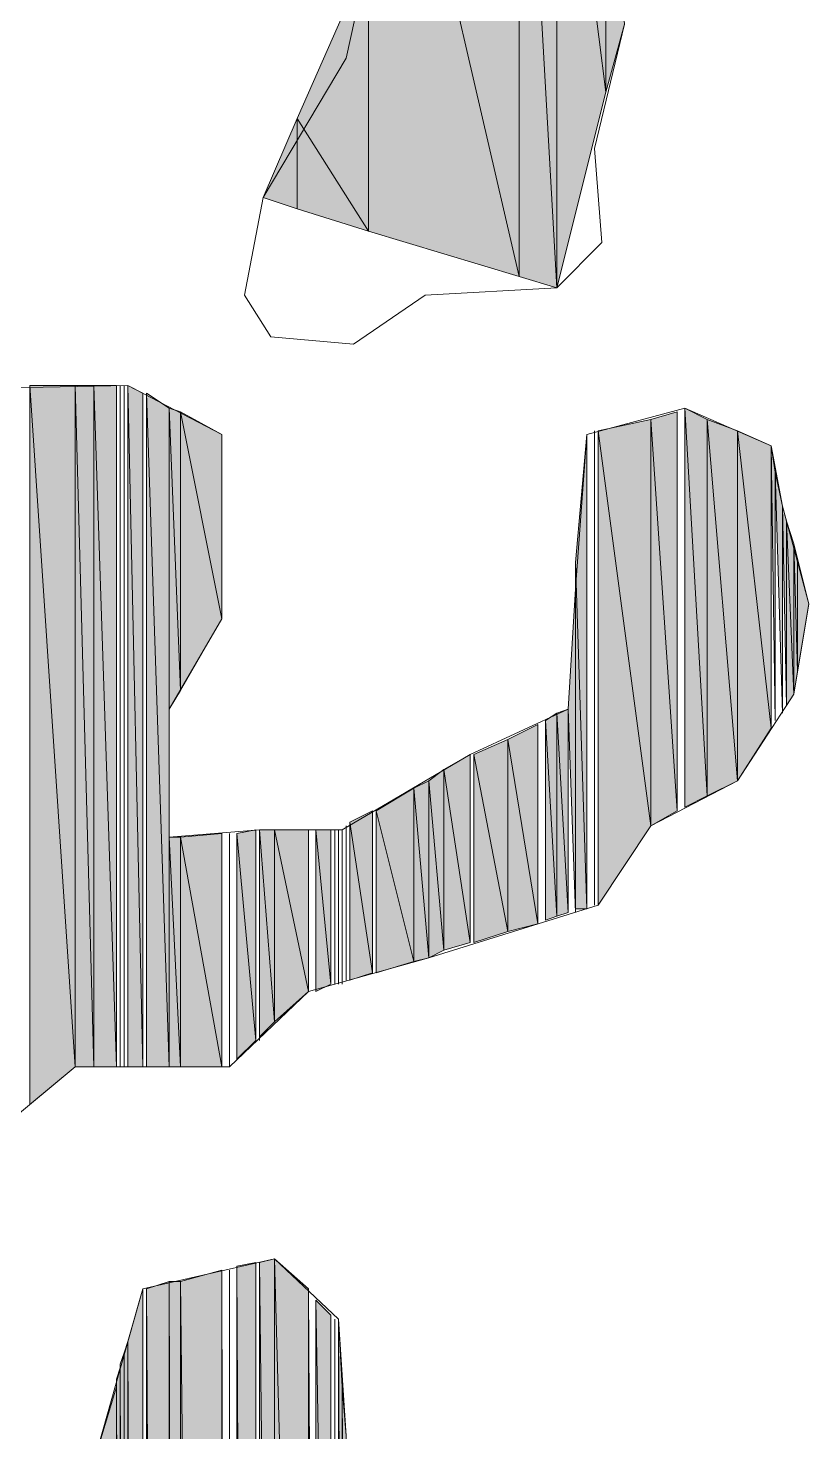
# Model space of a CAD drawing. Header units: millimetres. Extents: x -30643 to 86172, y -19411 to 63186.
# Drawn here: x 83508.6 to 83654.6, y 853.2 to 1115.6 of the extents above; entities that cross this region are included whole.
import ezdxf

# ---------------------------------------------------------------- set-up
doc = ezdxf.new("R2010")
doc.units = ezdxf.units.MM

msp = doc.modelspace()

# ---------------------------------------------------------------- hatches: boundary and pattern name
h = msp.add_hatch(color=0)
h.dxf.hatch_style = 2
h.paths.add_polyline_path([(83600.42, 1069.21), (83600.42, 1191.65), (83572.27, 1190.94)])
h = msp.add_hatch(color=0)
h.dxf.hatch_style = 2
h.paths.add_polyline_path([(83600.42, 1069.21), (83607.45, 1067.1), (83600.42, 1191.65)])
h = msp.add_hatch(color=0)
h.dxf.hatch_style = 2
h.paths.add_polyline_path([(83607.45, 1067.1), (83607.45, 1176.17), (83600.42, 1191.65)])
h = msp.add_hatch(color=0)
h.dxf.hatch_style = 2
h.paths.add_polyline_path([(83572.27, 1077.65), (83600.42, 1069.21), (83572.27, 1190.94)])
h = msp.add_hatch(color=0)
h.dxf.hatch_style = 2
h.paths.add_polyline_path([(83607.45, 1067.1), (83616.6, 1103.69), (83607.45, 1176.17)])
h = msp.add_hatch(color=0)
h.dxf.hatch_style = 2
h.paths.add_polyline_path([(83616.6, 1103.69), (83616.6, 1156.46), (83607.45, 1176.17)])
h = msp.add_hatch(color=0)
h.dxf.hatch_style = 2
h.paths.add_polyline_path([(83616.6, 1103.69), (83620.12, 1116.35), (83616.6, 1156.46)])
h = msp.add_hatch(color=0)
h.dxf.hatch_style = 2
h.paths.add_polyline_path([(83572.27, 1077.65), (83572.27, 1129.02), (83558.9, 1098.76)])
h = msp.add_hatch(color=0)
h.dxf.hatch_style = 2
h.paths.add_polyline_path([(83558.9, 1081.87), (83558.9, 1098.76), (83552.57, 1083.98)])
h = msp.add_hatch(color=0)
h.dxf.hatch_style = 2
h.paths.add_polyline_path([(83558.9, 1081.87), (83572.27, 1077.65), (83558.9, 1098.76)])
h = msp.add_hatch(color=0)
h.dxf.hatch_style = 2
h.paths.add_polyline_path([(83508.94, 914.4), (83517.38, 921.43), (83508.94, 1048.8)])
h = msp.add_hatch(color=0)
h.dxf.hatch_style = 2
h.paths.add_polyline_path([(83517.38, 921.43), (83517.38, 1048.8), (83508.94, 1048.8)])
h = msp.add_hatch(color=0)
h.dxf.hatch_style = 2
h.paths.add_polyline_path([(83517.38, 921.43), (83520.9, 921.43), (83517.38, 1048.8)])
h = msp.add_hatch(color=0)
h.dxf.hatch_style = 2
h.paths.add_polyline_path([(83520.9, 921.43), (83520.9, 1048.8), (83517.38, 1048.8)])
h = msp.add_hatch(color=0)
h.dxf.hatch_style = 2
h.paths.add_polyline_path([(83520.9, 921.43), (83525.12, 921.43), (83520.9, 1048.8)])
h = msp.add_hatch(color=0)
h.dxf.hatch_style = 2
h.paths.add_polyline_path([(83525.12, 921.43), (83525.12, 1048.8), (83520.9, 1048.8)])
h = msp.add_hatch(color=0)
h.dxf.hatch_style = 2
h.paths.add_polyline_path([(83527.23, 921.43), (83530.05, 921.43), (83527.23, 1048.8)])
h = msp.add_hatch(color=0)
h.dxf.hatch_style = 2
h.paths.add_polyline_path([(83530.05, 921.43), (83530.05, 1047.39), (83527.23, 1048.8)])
h = msp.add_hatch(color=0)
h.dxf.hatch_style = 2
h.paths.add_polyline_path([(83530.75, 921.43), (83534.97, 921.43), (83530.75, 1047.39)])
h = msp.add_hatch(color=0)
h.dxf.hatch_style = 2
h.paths.add_polyline_path([(83534.97, 921.43), (83534.97, 1044.58), (83530.75, 1047.39)])
h = msp.add_hatch(color=0)
h.dxf.hatch_style = 2
h.paths.add_polyline_path([(83534.97, 988.28), (83537.09, 991.8), (83534.97, 1044.58)])
h = msp.add_hatch(color=0)
h.dxf.hatch_style = 2
h.paths.add_polyline_path([(83537.09, 991.8), (83537.09, 1043.87), (83534.97, 1044.58)])
h = msp.add_hatch(color=0)
h.dxf.hatch_style = 2
h.paths.add_polyline_path([(83537.09, 991.8), (83544.83, 1005.17), (83537.09, 1043.87)])
h = msp.add_hatch(color=0)
h.dxf.hatch_style = 2
h.paths.add_polyline_path([(83544.83, 1005.17), (83544.83, 1039.65), (83537.09, 1043.87)])
h = msp.add_hatch(color=0)
h.dxf.hatch_style = 2
h.paths.add_polyline_path([(83625.04, 966.47), (83625.04, 1042.47), (83615.19, 1040.36)])
h = msp.add_hatch(color=0)
h.dxf.hatch_style = 2
h.paths.add_polyline_path([(83629.97, 969.28), (83629.97, 1043.87), (83625.04, 1042.47)])
h = msp.add_hatch(color=0)
h.dxf.hatch_style = 2
h.paths.add_polyline_path([(83625.04, 966.47), (83629.97, 969.28), (83625.04, 1042.47)])
h = msp.add_hatch(color=0)
h.dxf.hatch_style = 2
h.paths.add_polyline_path([(83631.38, 969.99), (83635.6, 972.1), (83631.38, 1044.58)])
h = msp.add_hatch(color=0)
h.dxf.hatch_style = 2
h.paths.add_polyline_path([(83635.6, 972.1), (83635.6, 1042.47), (83631.38, 1044.58)])
h = msp.add_hatch(color=0)
h.dxf.hatch_style = 2
h.paths.add_polyline_path([(83635.6, 972.1), (83641.23, 974.91), (83635.6, 1042.47)])
h = msp.add_hatch(color=0)
h.dxf.hatch_style = 2
h.paths.add_polyline_path([(83641.23, 974.91), (83641.23, 1040.36), (83635.6, 1042.47)])
h = msp.add_hatch(color=0)
h.dxf.hatch_style = 2
h.paths.add_polyline_path([(83613.08, 950.99), (83613.08, 1039.65), (83610.97, 1015.73)])
h = msp.add_hatch(color=0)
h.dxf.hatch_style = 2
h.paths.add_polyline_path([(83615.19, 951.69), (83625.04, 966.47), (83615.19, 1040.36)])
h = msp.add_hatch(color=0)
h.dxf.hatch_style = 2
h.paths.add_polyline_path([(83641.23, 974.91), (83647.56, 984.77), (83641.23, 1040.36)])
h = msp.add_hatch(color=0)
h.dxf.hatch_style = 2
h.paths.add_polyline_path([(83647.56, 984.77), (83647.56, 1037.54), (83641.23, 1040.36)])
h = msp.add_hatch(color=0)
h.dxf.hatch_style = 2
h.paths.add_polyline_path([(83648.27, 986.17), (83648.27, 1032.62), (83647.56, 1037.54)])
h = msp.add_hatch(color=0)
h.dxf.hatch_style = 2
h.paths.add_polyline_path([(83649.67, 987.58), (83649.67, 1026.28), (83648.27, 1032.62)])
h = msp.add_hatch(color=0)
h.dxf.hatch_style = 2
h.paths.add_polyline_path([(83650.38, 988.99), (83650.38, 1023.47), (83649.67, 1026.28)])
h = msp.add_hatch(color=0)
h.dxf.hatch_style = 2
h.paths.add_polyline_path([(83650.38, 988.99), (83651.78, 991.1), (83650.38, 1023.47)])
h = msp.add_hatch(color=0)
h.dxf.hatch_style = 2
h.paths.add_polyline_path([(83651.78, 991.1), (83651.78, 1019.25), (83650.38, 1023.47)])
h = msp.add_hatch(color=0)
h.dxf.hatch_style = 2
h.paths.add_polyline_path([(83651.78, 991.1), (83652.49, 995.32), (83651.78, 1019.25)])
h = msp.add_hatch(color=0)
h.dxf.hatch_style = 2
h.paths.add_polyline_path([(83652.49, 995.32), (83652.49, 1016.43), (83651.78, 1019.25)])
h = msp.add_hatch(color=0)
h.dxf.hatch_style = 2
h.paths.add_polyline_path([(83652.49, 995.32), (83654.6, 1007.99), (83652.49, 1016.43)])
h = msp.add_hatch(color=0)
h.dxf.hatch_style = 2
h.paths.add_polyline_path([(83610.97, 950.99), (83610.97, 1015.73), (83610.97, 1010.8)])
h = msp.add_hatch(color=0)
h.dxf.hatch_style = 2
h.paths.add_polyline_path([(83610.97, 950.99), (83613.08, 950.99), (83610.97, 1015.73)])
h = msp.add_hatch(color=0)
h.dxf.hatch_style = 2
h.paths.add_polyline_path([(83610.97, 950.29), (83610.97, 1010.8), (83609.56, 988.28)])
h = msp.add_hatch(color=0)
h.dxf.hatch_style = 2
h.paths.add_polyline_path([(83607.45, 949.58), (83607.45, 987.58), (83605.34, 986.17)])
h = msp.add_hatch(color=0)
h.dxf.hatch_style = 2
h.paths.add_polyline_path([(83609.56, 950.29), (83609.56, 988.28), (83607.45, 987.58)])
h = msp.add_hatch(color=0)
h.dxf.hatch_style = 2
h.paths.add_polyline_path([(83607.45, 949.58), (83609.56, 950.29), (83607.45, 987.58)])
h = msp.add_hatch(color=0)
h.dxf.hatch_style = 2
h.paths.add_polyline_path([(83603.93, 948.17), (83603.93, 985.47), (83598.3, 982.65)])
h = msp.add_hatch(color=0)
h.dxf.hatch_style = 2
h.paths.add_polyline_path([(83605.34, 948.88), (83607.45, 949.58), (83605.34, 986.17)])
h = msp.add_hatch(color=0)
h.dxf.hatch_style = 2
h.paths.add_polyline_path([(83598.3, 946.77), (83598.3, 982.65), (83591.97, 979.84)])
h = msp.add_hatch(color=0)
h.dxf.hatch_style = 2
h.paths.add_polyline_path([(83598.3, 946.77), (83603.93, 948.17), (83598.3, 982.65)])
h = msp.add_hatch(color=0)
h.dxf.hatch_style = 2
h.paths.add_polyline_path([(83591.27, 944.66), (83591.27, 979.84), (83586.34, 977.02)])
h = msp.add_hatch(color=0)
h.dxf.hatch_style = 2
h.paths.add_polyline_path([(83591.97, 944.66), (83598.3, 946.77), (83591.97, 979.84)])
h = msp.add_hatch(color=0)
h.dxf.hatch_style = 2
h.paths.add_polyline_path([(83586.34, 943.25), (83586.34, 977.02), (83583.53, 974.91)])
h = msp.add_hatch(color=0)
h.dxf.hatch_style = 2
h.paths.add_polyline_path([(83586.34, 943.25), (83591.27, 944.66), (83586.34, 977.02)])
h = msp.add_hatch(color=0)
h.dxf.hatch_style = 2
h.paths.add_polyline_path([(83583.53, 941.84), (83583.53, 974.91), (83580.71, 973.51)])
h = msp.add_hatch(color=0)
h.dxf.hatch_style = 2
h.paths.add_polyline_path([(83583.53, 941.84), (83586.34, 943.25), (83583.53, 974.91)])
h = msp.add_hatch(color=0)
h.dxf.hatch_style = 2
h.paths.add_polyline_path([(83580.71, 941.14), (83580.71, 973.51), (83573.68, 969.28)])
h = msp.add_hatch(color=0)
h.dxf.hatch_style = 2
h.paths.add_polyline_path([(83580.71, 941.14), (83583.53, 941.84), (83580.71, 973.51)])
h = msp.add_hatch(color=0)
h.dxf.hatch_style = 2
h.paths.add_polyline_path([(83572.97, 939.03), (83572.97, 969.28), (83568.75, 967.17)])
h = msp.add_hatch(color=0)
h.dxf.hatch_style = 2
h.paths.add_polyline_path([(83573.68, 939.03), (83580.71, 941.14), (83573.68, 969.28)])
h = msp.add_hatch(color=0)
h.dxf.hatch_style = 2
h.paths.add_polyline_path([(83568.75, 937.62), (83572.97, 939.03), (83568.75, 967.17)])
h = msp.add_hatch(color=0)
h.dxf.hatch_style = 2
h.paths.add_polyline_path([(83534.97, 921.43), (83537.09, 921.43), (83534.97, 964.36)])
h = msp.add_hatch(color=0)
h.dxf.hatch_style = 2
h.paths.add_polyline_path([(83537.09, 921.43), (83537.09, 964.36), (83534.97, 964.36)])
h = msp.add_hatch(color=0)
h.dxf.hatch_style = 2
h.paths.add_polyline_path([(83544.83, 921.43), (83544.83, 965.06), (83537.09, 964.36)])
h = msp.add_hatch(color=0)
h.dxf.hatch_style = 2
h.paths.add_polyline_path([(83537.09, 921.43), (83544.83, 921.43), (83537.09, 964.36)])
h = msp.add_hatch(color=0)
h.dxf.hatch_style = 2
h.paths.add_polyline_path([(83551.16, 926.36), (83551.16, 965.77), (83547.64, 965.06)])
h = msp.add_hatch(color=0)
h.dxf.hatch_style = 2
h.paths.add_polyline_path([(83547.64, 922.84), (83551.16, 926.36), (83547.64, 965.06)])
h = msp.add_hatch(color=0)
h.dxf.hatch_style = 2
h.paths.add_polyline_path([(83551.86, 927.06), (83554.68, 929.88), (83551.86, 965.77)])
h = msp.add_hatch(color=0)
h.dxf.hatch_style = 2
h.paths.add_polyline_path([(83554.68, 929.88), (83554.68, 965.77), (83551.86, 965.77)])
h = msp.add_hatch(color=0)
h.dxf.hatch_style = 2
h.paths.add_polyline_path([(83554.68, 929.88), (83561.01, 935.51), (83554.68, 965.77)])
h = msp.add_hatch(color=0)
h.dxf.hatch_style = 2
h.paths.add_polyline_path([(83561.01, 935.51), (83561.01, 965.77), (83554.68, 965.77)])
h = msp.add_hatch(color=0)
h.dxf.hatch_style = 2
h.paths.add_polyline_path([(83562.42, 935.51), (83565.23, 936.92), (83562.42, 965.77)])
h = msp.add_hatch(color=0)
h.dxf.hatch_style = 2
h.paths.add_polyline_path([(83565.23, 936.92), (83565.23, 965.77), (83562.42, 965.77)])
h = msp.add_hatch(color=0)
h.dxf.hatch_style = 2
h.paths.add_polyline_path([(83551.16, 217.05), (83551.16, 884.84), (83547.64, 884.14)])
h = msp.add_hatch(color=0)
h.dxf.hatch_style = 2
h.paths.add_polyline_path([(83551.16, 372.56), (83551.16, 423.93), (83551.16, 884.84)])
h = msp.add_hatch(color=0)
h.dxf.hatch_style = 2
h.paths.add_polyline_path([(83554.68, 642.78), (83554.68, 885.55), (83551.86, 884.84)])
h = msp.add_hatch(color=0)
h.dxf.hatch_style = 2
h.paths.add_polyline_path([(83551.86, 637.15), (83554.68, 642.78), (83551.86, 884.84)])
h = msp.add_hatch(color=0)
h.dxf.hatch_style = 2
h.paths.add_polyline_path([(83554.68, 642.78), (83561.01, 654.74), (83554.68, 885.55)])
h = msp.add_hatch(color=0)
h.dxf.hatch_style = 2
h.paths.add_polyline_path([(83561.01, 654.74), (83561.01, 879.92), (83554.68, 885.55)])
h = msp.add_hatch(color=0)
h.dxf.hatch_style = 2
h.paths.add_polyline_path([(83544.83, 199.46), (83544.83, 883.44), (83537.09, 881.32)])
h = msp.add_hatch(color=0)
h.dxf.hatch_style = 2
h.paths.add_polyline_path([(83544.83, 199.46), (83546.23, 201.57), (83544.83, 883.44)])
h = msp.add_hatch(color=0)
h.dxf.hatch_style = 2
h.paths.add_polyline_path([(83547.64, 202.98), (83551.16, 217.05), (83547.64, 884.14)])
h = msp.add_hatch(color=0)
h.dxf.hatch_style = 2
h.paths.add_polyline_path([(83530.05, 200.16), (83530.05, 879.92), (83527.23, 870.07)])
h = msp.add_hatch(color=0)
h.dxf.hatch_style = 2
h.paths.add_polyline_path([(83534.97, 192.42), (83534.97, 881.32), (83530.75, 879.92)])
h = msp.add_hatch(color=0)
h.dxf.hatch_style = 2
h.paths.add_polyline_path([(83530.75, 198.76), (83534.97, 192.42), (83530.75, 879.92)])
h = msp.add_hatch(color=0)
h.dxf.hatch_style = 2
h.paths.add_polyline_path([(83534.97, 192.42), (83537.09, 189.61), (83534.97, 881.32)])
h = msp.add_hatch(color=0)
h.dxf.hatch_style = 2
h.paths.add_polyline_path([(83537.09, 189.61), (83537.09, 881.32), (83534.97, 881.32)])
h = msp.add_hatch(color=0)
h.dxf.hatch_style = 2
h.paths.add_polyline_path([(83537.09, 189.61), (83544.83, 199.46), (83537.09, 881.32)])
h = msp.add_hatch(color=0)
h.dxf.hatch_style = 2
h.paths.add_polyline_path([(83561.01, 655.44), (83562.42, 659.67), (83561.01, 879.21)])
h = msp.add_hatch(color=0)
h.dxf.hatch_style = 2
h.paths.add_polyline_path([(83562.42, 718.07), (83565.23, 719.48), (83562.42, 877.81)])
h = msp.add_hatch(color=0)
h.dxf.hatch_style = 2
h.paths.add_polyline_path([(83565.23, 719.48), (83565.23, 874.99), (83562.42, 877.81)])
h = msp.add_hatch(color=0)
h.dxf.hatch_style = 2
h.paths.add_polyline_path([(83567.34, 720.89), (83567.34, 861.62), (83566.64, 874.29)])
h = msp.add_hatch(color=0)
h.dxf.hatch_style = 2
h.paths.add_polyline_path([(83527.23, 226.2), (83527.23, 870.07), (83526.53, 867.95)])
h = msp.add_hatch(color=0)
h.dxf.hatch_style = 2
h.paths.add_polyline_path([(83527.23, 226.2), (83530.05, 200.16), (83527.23, 870.07)])
h = msp.add_hatch(color=0)
h.dxf.hatch_style = 2
h.paths.add_polyline_path([(83526.53, 635.04), (83526.53, 867.95), (83525.83, 865.84)])
h = msp.add_hatch(color=0)
h.dxf.hatch_style = 2
h.paths.add_polyline_path([(83526.53, 231.13), (83527.23, 226.2), (83526.53, 867.95)])
h = msp.add_hatch(color=0)
h.dxf.hatch_style = 2
h.paths.add_polyline_path([(83525.83, 635.04), (83525.83, 865.14), (83525.12, 863.03)])
h = msp.add_hatch(color=0)
h.dxf.hatch_style = 2
h.paths.add_polyline_path([(83525.12, 635.04), (83525.12, 861.62), (83520.9, 847.55)])
h = msp.add_hatch(color=0)
h.dxf.hatch_style = 2
h.paths.add_polyline_path([(83568.05, 720.89), (83568.05, 852.47), (83567.34, 861.62)])

# ---------------------------------------------------------------- linework, layer by layer
at = {"color": 0, "lineweight": 0}
for points in [[(83600.42, 1069.21), (83600.42, 1191.65), (83572.27, 1190.94)], [(83600.42, 1069.21), (83607.45, 1067.1), (83600.42, 1191.65)], [(83607.45, 1067.1), (83607.45, 1176.17), (83600.42, 1191.65)], [(83572.27, 1077.65), (83600.42, 1069.21), (83572.27, 1190.94)], [(83607.45, 1067.1), (83616.6, 1103.69), (83607.45, 1176.17)], [(83616.6, 1103.69), (83616.6, 1156.46), (83607.45, 1176.17)], [(83616.6, 1103.69), (83620.12, 1116.35), (83616.6, 1156.46)], [(83572.27, 1077.65), (83572.27, 1129.02), (83558.9, 1098.76)], [(83558.9, 1081.87), (83558.9, 1098.76), (83552.57, 1083.98)], [(83558.9, 1081.87), (83572.27, 1077.65), (83558.9, 1098.76)], [(83508.94, 914.4), (83508.94, 1048.8)], [(83508.94, 914.4), (83517.38, 921.43), (83508.94, 1048.8)], [(83517.38, 921.43), (83517.38, 1048.8), (83508.94, 1048.8)], [(83517.38, 921.43), (83520.9, 921.43), (83517.38, 1048.8)], [(83520.9, 921.43), (83520.9, 1048.8), (83517.38, 1048.8)], [(83520.9, 921.43), (83525.12, 921.43), (83520.9, 1048.8)], [(83525.12, 921.43), (83525.12, 1048.8), (83520.9, 1048.8)], [(83525.12, 921.43), (83525.12, 1048.8)], [(83525.12, 921.43), (83525.12, 1048.8)], [(83525.12, 921.43), (83525.12, 1048.8)], [(83525.12, 921.43), (83525.12, 1048.8)], [(83525.12, 921.43), (83525.12, 1048.8)], [(83525.83, 921.43), (83525.83, 1048.8)], [(83525.83, 921.43), (83525.83, 1048.8)], [(83525.83, 921.43), (83525.83, 1048.8)], [(83525.83, 921.43), (83525.83, 1048.8)], [(83526.53, 921.43), (83526.53, 1048.8)], [(83526.53, 921.43), (83526.53, 1048.8)], [(83527.23, 921.43), (83527.23, 1048.8)], [(83527.23, 921.43), (83530.05, 921.43), (83527.23, 1048.8)], [(83530.05, 921.43), (83530.05, 1047.39), (83527.23, 1048.8)], [(83530.05, 921.43), (83530.05, 1047.39)], [(83530.75, 921.43), (83530.75, 1047.39)], [(83530.75, 921.43), (83534.97, 921.43), (83530.75, 1047.39)], [(83534.97, 921.43), (83534.97, 1044.58), (83530.75, 1047.39)], [(83534.97, 988.28), (83537.09, 991.8), (83534.97, 1044.58)], [(83537.09, 991.8), (83537.09, 1043.87), (83534.97, 1044.58)], [(83537.09, 991.8), (83544.83, 1005.17), (83537.09, 1043.87)], [(83544.83, 1005.17), (83544.83, 1039.65), (83537.09, 1043.87)], [(83625.04, 966.47), (83625.04, 1042.47), (83615.19, 1040.36)], [(83629.97, 969.28), (83629.97, 1043.87), (83625.04, 1042.47)], [(83625.04, 966.47), (83629.97, 969.28), (83625.04, 1042.47)], [(83629.97, 969.28), (83629.97, 1043.87)], [(83631.38, 969.99), (83631.38, 1044.58)], [(83631.38, 969.99), (83631.38, 1044.58)], [(83631.38, 969.99), (83631.38, 1044.58)], [(83631.38, 969.99), (83635.6, 972.1), (83631.38, 1044.58)], [(83635.6, 972.1), (83635.6, 1042.47), (83631.38, 1044.58)], [(83635.6, 972.1), (83641.23, 974.91), (83635.6, 1042.47)], [(83641.23, 974.91), (83641.23, 1040.36), (83635.6, 1042.47)], [(83613.08, 950.99), (83613.08, 1039.65), (83610.97, 1015.73)], [(83613.08, 950.99), (83613.08, 1039.65)], [(83614.49, 951.69), (83614.49, 1040.36)], [(83614.49, 951.69), (83614.49, 1040.36)], [(83615.19, 951.69), (83615.19, 1040.36)], [(83615.19, 951.69), (83625.04, 966.47), (83615.19, 1040.36)], [(83641.23, 974.91), (83647.56, 984.77), (83641.23, 1040.36)], [(83647.56, 984.77), (83647.56, 1037.54), (83641.23, 1040.36)], [(83647.56, 984.77), (83647.56, 1037.54)], [(83648.27, 986.17), (83648.27, 1032.62), (83647.56, 1037.54)], [(83648.27, 986.17), (83648.27, 1032.62)], [(83649.67, 987.58), (83649.67, 1026.28), (83648.27, 1032.62)], [(83649.67, 987.58), (83649.67, 1026.28)], [(83650.38, 988.99), (83650.38, 1023.47), (83649.67, 1026.28)], [(83650.38, 988.99), (83651.78, 991.1), (83650.38, 1023.47)], [(83651.78, 991.1), (83651.78, 1019.25), (83650.38, 1023.47)], [(83651.78, 991.1), (83652.49, 995.32), (83651.78, 1019.25)], [(83652.49, 995.32), (83652.49, 1016.43), (83651.78, 1019.25)], [(83652.49, 995.32), (83654.6, 1007.99), (83652.49, 1016.43)], [(83610.97, 950.99), (83610.97, 1015.73), (83610.97, 1010.8)], [(83610.97, 950.99), (83613.08, 950.99), (83610.97, 1015.73)], [(83610.97, 950.29), (83610.97, 1010.8), (83609.56, 988.28)], [(83610.97, 950.29), (83610.97, 1010.8)], [(83607.45, 949.58), (83607.45, 987.58), (83605.34, 986.17)], [(83609.56, 950.29), (83609.56, 988.28), (83607.45, 987.58)], [(83607.45, 949.58), (83609.56, 950.29), (83607.45, 987.58)], [(83609.56, 950.29), (83609.56, 988.28)], [(83603.93, 948.17), (83603.93, 985.47), (83598.3, 982.65)], [(83603.93, 948.17), (83603.93, 985.47)], [(83605.34, 948.88), (83605.34, 986.17)], [(83605.34, 948.88), (83607.45, 949.58), (83605.34, 986.17)], [(83598.3, 946.77), (83598.3, 982.65), (83591.97, 979.84)], [(83598.3, 946.77), (83603.93, 948.17), (83598.3, 982.65)], [(83591.27, 944.66), (83591.27, 979.84), (83586.34, 977.02)], [(83591.27, 944.66), (83591.27, 979.84)], [(83591.27, 944.66), (83591.27, 979.84)], [(83591.27, 944.66), (83591.27, 979.84)], [(83591.27, 944.66), (83591.27, 979.84)], [(83591.27, 944.66), (83591.27, 979.84)], [(83591.97, 944.66), (83591.97, 979.84)], [(83591.97, 944.66), (83598.3, 946.77), (83591.97, 979.84)], [(83586.34, 943.25), (83586.34, 977.02), (83583.53, 974.91)], [(83586.34, 943.25), (83591.27, 944.66), (83586.34, 977.02)], [(83583.53, 941.84), (83583.53, 974.91), (83580.71, 973.51)], [(83583.53, 941.84), (83586.34, 943.25), (83583.53, 974.91)], [(83580.71, 941.14), (83580.71, 973.51), (83573.68, 969.28)], [(83580.71, 941.14), (83583.53, 941.84), (83580.71, 973.51)], [(83572.97, 939.03), (83572.97, 969.28), (83568.75, 967.17)], [(83572.97, 939.03), (83572.97, 969.28)], [(83572.97, 939.03), (83572.97, 969.28)], [(83572.97, 939.03), (83572.97, 969.28)], [(83573.68, 939.03), (83573.68, 969.28)], [(83573.68, 939.03), (83580.71, 941.14), (83573.68, 969.28)], [(83568.05, 937.62), (83568.05, 966.47)], [(83568.05, 937.62), (83568.05, 966.47)], [(83568.75, 937.62), (83568.75, 967.17)], [(83568.75, 937.62), (83572.97, 939.03), (83568.75, 967.17)], [(83568.75, 937.62), (83568.75, 966.47)], [(83568.75, 937.62), (83568.75, 966.47)], [(83534.97, 921.43), (83537.09, 921.43), (83534.97, 964.36)], [(83537.09, 921.43), (83537.09, 964.36), (83534.97, 964.36)], [(83544.83, 921.43), (83544.83, 965.06), (83537.09, 964.36)], [(83537.09, 921.43), (83544.83, 921.43), (83537.09, 964.36)], [(83544.83, 921.43), (83544.83, 965.06)], [(83546.23, 921.43), (83546.23, 965.06)], [(83546.23, 921.43), (83546.23, 965.06)], [(83551.16, 926.36), (83551.16, 965.77), (83547.64, 965.06)], [(83547.64, 922.84), (83547.64, 965.06)], [(83547.64, 922.84), (83551.16, 926.36), (83547.64, 965.06)], [(83551.16, 926.36), (83551.16, 965.77)], [(83551.16, 926.36), (83551.16, 965.77)], [(83551.16, 926.36), (83551.16, 965.77)], [(83551.86, 926.36), (83551.86, 965.77)], [(83551.86, 926.36), (83551.86, 965.77)], [(83551.86, 927.06), (83551.86, 965.77)], [(83551.86, 927.06), (83554.68, 929.88), (83551.86, 965.77)], [(83554.68, 929.88), (83554.68, 965.77), (83551.86, 965.77)], [(83554.68, 929.88), (83561.01, 935.51), (83554.68, 965.77)], [(83561.01, 935.51), (83561.01, 965.77), (83554.68, 965.77)], [(83561.01, 935.51), (83561.01, 965.77)], [(83561.01, 935.51), (83561.01, 965.77)], [(83561.01, 935.51), (83561.01, 965.77)], [(83562.42, 935.51), (83562.42, 965.77)], [(83562.42, 935.51), (83565.23, 936.92), (83562.42, 965.77)], [(83565.23, 936.92), (83565.23, 965.77), (83562.42, 965.77)], [(83565.23, 936.92), (83565.23, 965.77)], [(83565.94, 936.92), (83565.94, 965.77)], [(83565.94, 936.92), (83565.94, 965.77)], [(83566.64, 936.92), (83566.64, 965.77)], [(83566.64, 936.92), (83566.64, 965.77)], [(83567.34, 936.92), (83567.34, 965.77)], [(83567.34, 936.92), (83567.34, 965.77)], [(83551.16, 217.05), (83551.16, 884.84), (83547.64, 884.14)], [(83551.16, 372.56), (83551.16, 423.93), (83551.16, 884.84)], [(83551.16, 423.93), (83551.16, 884.84)], [(83551.16, 635.74), (83551.16, 884.84)], [(83554.68, 642.78), (83554.68, 885.55), (83551.86, 884.84)], [(83551.86, 636.44), (83551.86, 884.84)], [(83551.86, 636.44), (83551.86, 884.84)], [(83551.86, 637.15), (83551.86, 884.84)], [(83551.86, 637.15), (83554.68, 642.78), (83551.86, 884.84)], [(83554.68, 642.78), (83561.01, 654.74), (83554.68, 885.55)], [(83561.01, 654.74), (83561.01, 879.92), (83554.68, 885.55)], [(83544.83, 199.46), (83544.83, 883.44), (83537.09, 881.32)], [(83544.83, 199.46), (83546.23, 201.57), (83544.83, 883.44)], [(83546.23, 201.57), (83546.23, 883.44)], [(83546.23, 201.57), (83546.23, 883.44)], [(83547.64, 202.98), (83547.64, 884.14)], [(83547.64, 202.98), (83551.16, 217.05), (83547.64, 884.14)], [(83530.05, 200.16), (83530.05, 879.92), (83527.23, 870.07)], [(83530.05, 200.16), (83530.05, 879.92)], [(83534.97, 192.42), (83534.97, 881.32), (83530.75, 879.92)], [(83530.75, 198.76), (83530.75, 879.92)], [(83530.75, 198.76), (83534.97, 192.42), (83530.75, 879.92)], [(83534.97, 192.42), (83537.09, 189.61), (83534.97, 881.32)], [(83537.09, 189.61), (83537.09, 881.32), (83534.97, 881.32)], [(83537.09, 189.61), (83544.83, 199.46), (83537.09, 881.32)], [(83561.01, 654.74), (83561.01, 879.92)], [(83561.01, 655.44), (83561.01, 879.21)], [(83561.01, 655.44), (83562.42, 659.67), (83561.01, 879.21)], [(83562.42, 659.67), (83562.42, 877.81)], [(83562.42, 718.07), (83565.23, 719.48), (83562.42, 877.81)], [(83565.23, 719.48), (83565.23, 874.99), (83562.42, 877.81)], [(83565.23, 719.48), (83565.23, 874.99)], [(83565.94, 720.18), (83565.94, 874.29)], [(83565.94, 720.18), (83565.94, 874.29)], [(83566.64, 720.18), (83566.64, 874.29)], [(83566.64, 720.18), (83566.64, 874.29)], [(83567.34, 720.89), (83567.34, 861.62), (83566.64, 874.29)], [(83527.23, 226.2), (83527.23, 870.07), (83526.53, 867.95)], [(83527.23, 226.2), (83530.05, 200.16), (83527.23, 870.07)], [(83526.53, 635.04), (83526.53, 867.95), (83525.83, 865.84)], [(83526.53, 231.13), (83527.23, 226.2), (83526.53, 867.95)], [(83525.83, 635.04), (83525.83, 865.14), (83525.12, 863.03)], [(83525.83, 635.04), (83525.83, 865.84)], [(83525.83, 635.04), (83525.83, 865.84)], [(83525.83, 635.04), (83525.83, 865.14)], [(83525.12, 635.04), (83525.12, 861.62), (83520.9, 847.55)], [(83525.12, 635.04), (83525.12, 863.03)], [(83525.12, 635.04), (83525.12, 863.03)], [(83525.12, 635.04), (83525.12, 863.03)], [(83525.12, 635.04), (83525.12, 863.03)], [(83525.12, 635.04), (83525.12, 861.62)], [(83567.34, 720.89), (83567.34, 861.62)], [(83568.05, 720.89), (83568.05, 852.47), (83567.34, 861.62)]]:
    msp.add_lwpolyline(points, close=True, dxfattribs=at)
for points in [[(83620.12, 1116.35), (83614.49, 1093.13), (83615.9, 1075.54), (83607.45, 1067.1), (83582.82, 1065.69), (83569.45, 1056.54), (83553.97, 1057.95), (83549.05, 1065.69), (83552.57, 1083.98), (83568.05, 1110.02), (83572.27, 1129.02)], [(83489.23, 1048.1), (83527.23, 1048.8), (83544.83, 1039.65), (83544.83, 1022.06), (83544.83, 1005.17), (83534.97, 988.28), (83534.97, 975.62), (83534.97, 964.36), (83551.86, 965.77), (83567.34, 965.77), (83591.27, 979.84), (83609.56, 988.28), (83610.97, 1010.8), (83613.08, 1039.65), (83631.38, 1044.58), (83647.56, 1037.54), (83649.67, 1026.28), (83654.6, 1007.99), (83651.78, 991.1), (83641.23, 974.91), (83625.04, 966.47), (83615.19, 951.69), (83583.53, 941.84), (83561.01, 935.51), (83546.23, 921.43), (83517.38, 921.43), (83504.72, 910.88)], [(83520.9, 847.55), (83530.05, 879.92), (83554.68, 885.55), (83566.64, 874.29), (83568.05, 852.47)]]:
    msp.add_lwpolyline(points, dxfattribs=at)

doc.saveas('drawing.dxf')
